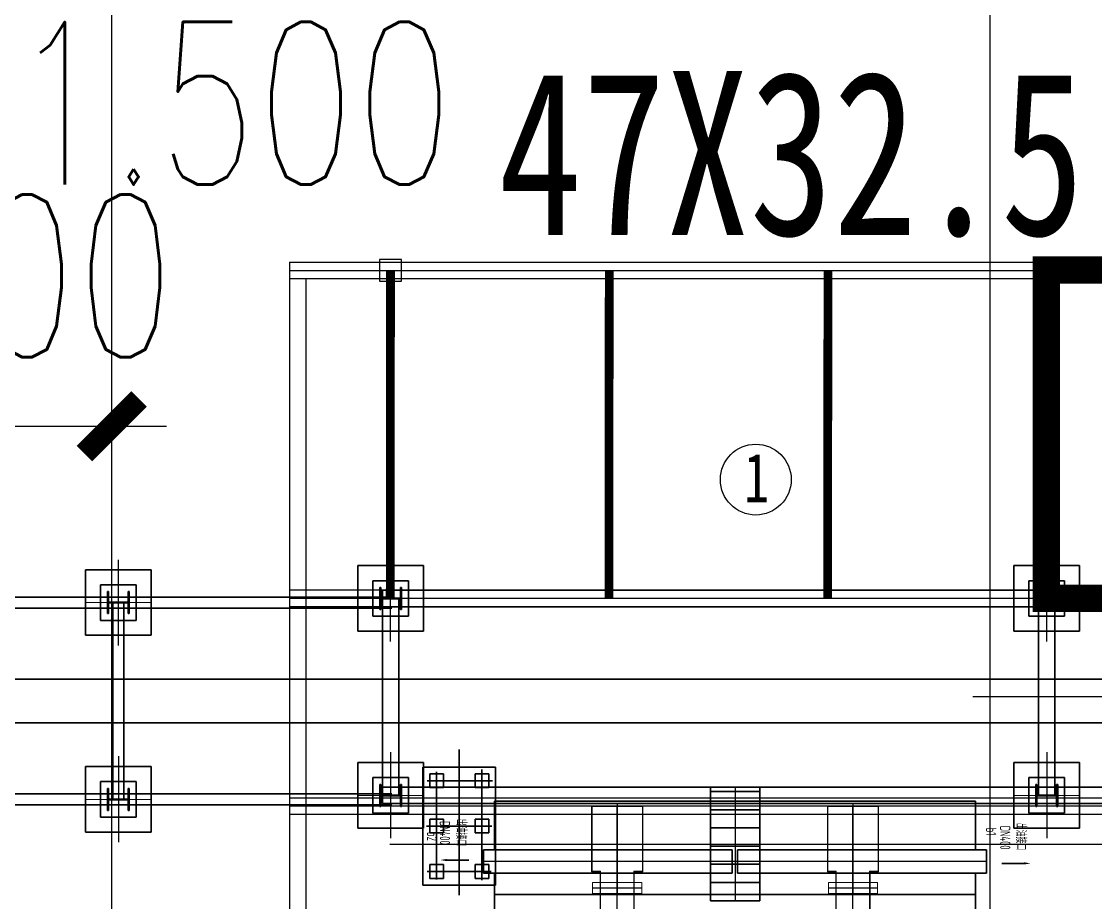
# Model space of a CAD drawing. Extents: x -170 to 1091, y -90 to 504.
# Drawn here: x 63.95 to 83.59, y 103.09 to 119.2 of the extents above; entities that cross this region are included whole.
import ezdxf

# ---------------------------------------------------------------- set-up
doc = ezdxf.new("R2010")
doc.units = 0
doc.header["$LTSCALE"] = 1000
doc.linetypes.add('CENTER', pattern=[50.8, 31.75, -6.35, 6.35, -6.35])
doc.linetypes.add('点画线', pattern=[18, 12, -2, 2, -2])
doc.layers.get('0').update_dxf_attribs({"linetype": 'CONTINUOUS'})
doc.layers.get('Defpoints').update_dxf_attribs({"linetype": 'CONTINUOUS'})
doc.layers.add('EB0', color=7, linetype='CONTINUOUS', lineweight=35)
for name, color, linetype in [('PUB_DIM', 3, 'CONTINUOUS'), ('PUB_TEXT', 7, 'CONTINUOUS'), ('road', 2, 'CONTINUOUS'), ('中心线层', 1, 'CENTER'), ('已建', 8, 'CONTINUOUS')]:
    doc.layers.add(name, color=color, linetype=linetype)
doc.styles.add('_TCH_DIM', font='SIMPLEX', dxfattribs={"bigfont": 'GBCBIG'})
doc.styles.add('_TCH_DIM_T3', font='SIMPLEX', dxfattribs={"width": 0.705882, "bigfont": 'GBCBIG'})
doc.styles.get("Standard").update_dxf_attribs({"font": '', "width": 0.75})
doc.styles.add('UserTxtStyle2', font='isocp', dxfattribs={"width": 0.667, "bigfont": 'gbcbig.shx'})
doc.styles.get('STANDARD').set_extended_font_data('SimSun')
doc.dimstyles.new('_TCH_ARCH_M_M&&1', dxfattribs={"dimtxt": 2.975, "dimasz": 1, "dimexe": 2.5, "dimexo": 3, "dimgap": 1.2625, "dimtad": 1, "dimtxsty": '_TCH_DIM_T3', "dimblk": 'ARCHTICK', "dimcen": 2.5, "dimclrt": 7, "dimazin": 2, "dimtfac": 1, "dimtdec": 0, "dimtix": 1, "dimtmove": 2, "dimatfit": 3})

# ---------------------------------------------------------------- blocks, each defined once
blk = doc.blocks.new('*X221')
at = {"layer": 'EB0', "linetype": 'Continuous', "lineweight": 25}
for p, q in [((453, 0), (-453, 0)), ((0, 103), (0, -103))]:
    blk.add_line(p, q, dxfattribs=at)
at = {"layer": 'EB0', "color": 6, "linetype": 'Continuous', "lineweight": 18}
for p, q in [((-450, 100), (-450, -100)), ((450, 100), (-450, 100)), ((450, -100), (450, 100)), ((-450, -100), (450, -100))]:
    blk.add_line(p, q, dxfattribs=at)
blk = doc.blocks.new('*X222')
at = {"layer": 'EB0', "linetype": 'Continuous', "lineweight": 25}
for p, q in [((453, 0), (-453, 0)), ((0, 103), (0, -103))]:
    blk.add_line(p, q, dxfattribs=at)
at = {"layer": 'EB0', "color": 6, "linetype": 'Continuous', "lineweight": 18}
for p, q in [((-450, 100), (-450, -100)), ((450, 100), (-450, 100)), ((450, -100), (450, 100)), ((-450, -100), (450, -100))]:
    blk.add_line(p, q, dxfattribs=at)
blk = doc.blocks.new('*X223')
at = {"layer": 'EB0', "linetype": 'Continuous', "lineweight": 25}
for p, q in [((453, 0), (-453, 0)), ((0, 103), (0, -103))]:
    blk.add_line(p, q, dxfattribs=at)
at = {"layer": 'EB0', "color": 6, "linetype": 'Continuous', "lineweight": 18}
for p, q in [((-450, 100), (-450, -100)), ((450, 100), (-450, 100)), ((450, -100), (450, 100)), ((-450, -100), (450, -100))]:
    blk.add_line(p, q, dxfattribs=at)
blk = doc.blocks.new('*X224')
at = {"layer": 'EB0', "linetype": 'Continuous', "lineweight": 25}
for p, q in [((453, 0), (-453, 0)), ((0, 103), (0, -103))]:
    blk.add_line(p, q, dxfattribs=at)
at = {"layer": 'EB0', "color": 6, "linetype": 'Continuous', "lineweight": 18}
for p, q in [((-450, 100), (-450, -100)), ((450, 100), (-450, 100)), ((450, -100), (450, 100)), ((-450, -100), (450, -100))]:
    blk.add_line(p, q, dxfattribs=at)
blk = doc.blocks.new('*X225')
at = {"layer": 'EB0', "linetype": 'Continuous', "lineweight": 15}
for p, q in [((-468, 0), (468, 0)), ((-468, -1200), (-468, 0)), ((468, 0), (468, -1200)), ((-460, -1192), (-460, -8)), ((-460, -8), (460, -8)), ((460, -8), (460, -1192)), ((-313, -1200), (-468, -1200)), ((-305, -1192), (-460, -1192)), ((-313, -1500), (-313, -1200)), ((-305, -1500), (-305, -1192)), ((460, -1192), (305, -1192)), ((305, -1192), (305, -1500)), ((468, -1200), (313, -1200)), ((313, -1200), (313, -1500)), ((-313, -1500), (313, -1500))]:
    blk.add_line(p, q, dxfattribs=at)
at = {"layer": 'EB0', "linetype": 'Continuous', "lineweight": 25}
blk.add_line((0, 43), (0, -1503), dxfattribs=at)
blk = doc.blocks.new('*X226')
at = {"layer": 'EB0', "linetype": 'Continuous', "lineweight": 15}
for p, q in [((313, 0), (-313, 0)), ((-313, -2000), (-313, 0)), ((-305, -2000), (-305, 0)), ((305, 0), (305, -2000)), ((313, 0), (313, -2000)), ((313, -2000), (-313, -2000))]:
    blk.add_line(p, q, dxfattribs=at)
at = {"layer": 'EB0', "linetype": 'Continuous', "lineweight": 25}
blk.add_line((0, 3), (0, -2383), dxfattribs=at)
blk = doc.blocks.new('*X220')
at = {"layer": 'EB0', "linetype": 'Continuous', "lineweight": 25}
blk.add_line((0, -17440), (0, -310), dxfattribs=at)
at = {"layer": 'EB0', "linetype": 'Continuous', "lineweight": 15}
for p, q in [((-313, -15297), (-313, -1810)), ((-305, -15297), (-305, -1810)), ((305, -1810), (305, -15297)), ((313, -1810), (313, -15297)), ((-313, -4810), (313, -4810)), ((-313, -7810), (313, -7810)), ((-313, -10810), (313, -10810))]:
    blk.add_line(p, q, dxfattribs=at)
for name, p in [('*X225', (0, -310)), ('*X226', (0, -15297))]:
    blk.add_blockref(name, p, dxfattribs=at)
at = {"layer": 'EB0', "linetype": 'Continuous', "lineweight": 18}
for name, p in [('*X224', (0, -1810)), ('*X223', (0, -4810)), ('*X222', (0, -7810)), ('*X221', (0, -10810))]:
    blk.add_blockref(name, p, dxfattribs=at)
blk = doc.blocks.new('*X227')
at = {"layer": 'EB0', "lineweight": 25}
for p, q in [((128, 0), (-128, 0)), ((-125, 125), (125, 125)), ((-125, -125), (-125, 125)), ((0, -128), (0, 128)), ((125, 125), (125, -125)), ((125, -125), (-125, -125))]:
    blk.add_line(p, q, dxfattribs=at)
blk = doc.blocks.new('*X228')
at = {"layer": 'EB0', "lineweight": 25}
for p, q in [((128, 0), (-128, 0)), ((-125, 125), (125, 125)), ((-125, -125), (-125, 125)), ((0, -128), (0, 128)), ((125, 125), (125, -125)), ((125, -125), (-125, -125))]:
    blk.add_line(p, q, dxfattribs=at)
blk = doc.blocks.new('*X229')
at = {"layer": 'EB0', "lineweight": 25}
for p, q in [((128, 0), (-128, 0)), ((-125, 125), (125, 125)), ((-125, -125), (-125, 125)), ((0, -128), (0, 128)), ((125, 125), (125, -125)), ((125, -125), (-125, -125))]:
    blk.add_line(p, q, dxfattribs=at)
blk = doc.blocks.new('*X230')
at = {"layer": 'EB0', "lineweight": 25}
for p, q in [((128, 0), (-128, 0)), ((-125, 125), (125, 125)), ((-125, -125), (-125, 125)), ((0, -128), (0, 128)), ((125, 125), (125, -125)), ((125, -125), (-125, -125))]:
    blk.add_line(p, q, dxfattribs=at)
blk = doc.blocks.new('*X231')
at = {"layer": 'EB0', "lineweight": 25}
for p, q in [((128, 0), (-128, 0)), ((-125, 125), (125, 125)), ((-125, -125), (-125, 125)), ((0, -128), (0, 128)), ((125, 125), (125, -125)), ((125, -125), (-125, -125))]:
    blk.add_line(p, q, dxfattribs=at)
blk = doc.blocks.new('*X232')
at = {"layer": 'EB0', "lineweight": 25}
for p, q in [((-128, 0), (128, 0)), ((-125, 125), (-125, -125)), ((125, 125), (-125, 125)), ((0, -128), (0, 128)), ((125, -125), (125, 125)), ((-125, -125), (125, -125))]:
    blk.add_line(p, q, dxfattribs=at)
blk = doc.blocks.new('*X219')
at = {"layer": 'EB0', "lineweight": 25}
for p, q in [((-650, -1150), (-650, 1150)), ((175, 0), (-2775, 0)), ((175, -300), (-1200, -300))]:
    blk.add_line(p, q, dxfattribs=at)
at = {"layer": 'EB0', "color": 7, "linetype": 'Continuous', "lineweight": 25}
blk.add_blockref('*X220', (-650, 16997), dxfattribs=at)
at = {"layer": 'EB0'}
for name, p in [('*X231', (-2375, 750)), ('*X230', (-1075, 750)), ('*X232', (-225, 750)), ('*X229', (-2375, -750)), ('*X228', (-1075, -750)), ('*X227', (-225, -750))]:
    blk.add_blockref(name, p, dxfattribs=at)
blk = doc.blocks.new('*X235')
at = {"layer": 'EB0', "linetype": 'Continuous', "lineweight": 25}
for p, q in [((453, 0), (-453, 0)), ((0, 103), (0, -103))]:
    blk.add_line(p, q, dxfattribs=at)
at = {"layer": 'EB0', "color": 6, "linetype": 'Continuous', "lineweight": 18}
for p, q in [((-450, 100), (-450, -100)), ((450, 100), (-450, 100)), ((450, -100), (450, 100)), ((-450, -100), (450, -100))]:
    blk.add_line(p, q, dxfattribs=at)
blk = doc.blocks.new('*X236')
at = {"layer": 'EB0', "linetype": 'Continuous', "lineweight": 25}
for p, q in [((453, 0), (-453, 0)), ((0, 103), (0, -103))]:
    blk.add_line(p, q, dxfattribs=at)
at = {"layer": 'EB0', "color": 6, "linetype": 'Continuous', "lineweight": 18}
for p, q in [((-450, 100), (-450, -100)), ((450, 100), (-450, 100)), ((450, -100), (450, 100)), ((-450, -100), (450, -100))]:
    blk.add_line(p, q, dxfattribs=at)
blk = doc.blocks.new('*X237')
at = {"layer": 'EB0', "linetype": 'Continuous', "lineweight": 25}
for p, q in [((453, 0), (-453, 0)), ((0, 103), (0, -103))]:
    blk.add_line(p, q, dxfattribs=at)
at = {"layer": 'EB0', "color": 6, "linetype": 'Continuous', "lineweight": 18}
for p, q in [((-450, 100), (-450, -100)), ((450, 100), (-450, 100)), ((450, -100), (450, 100)), ((-450, -100), (450, -100))]:
    blk.add_line(p, q, dxfattribs=at)
blk = doc.blocks.new('*X238')
at = {"layer": 'EB0', "linetype": 'Continuous', "lineweight": 25}
for p, q in [((453, 0), (-453, 0)), ((0, 103), (0, -103))]:
    blk.add_line(p, q, dxfattribs=at)
at = {"layer": 'EB0', "color": 6, "linetype": 'Continuous', "lineweight": 18}
for p, q in [((-450, 100), (-450, -100)), ((450, 100), (-450, 100)), ((450, -100), (450, 100)), ((-450, -100), (450, -100))]:
    blk.add_line(p, q, dxfattribs=at)
blk = doc.blocks.new('*X239')
at = {"layer": 'EB0', "linetype": 'Continuous', "lineweight": 15}
for p, q in [((-468, 0), (468, 0)), ((-468, -1200), (-468, 0)), ((468, 0), (468, -1200)), ((-460, -1192), (-460, -8)), ((-460, -8), (460, -8)), ((460, -8), (460, -1192)), ((-313, -1200), (-468, -1200)), ((-305, -1192), (-460, -1192)), ((-313, -1500), (-313, -1200)), ((-305, -1500), (-305, -1192)), ((460, -1192), (305, -1192)), ((305, -1192), (305, -1500)), ((468, -1200), (313, -1200)), ((313, -1200), (313, -1500)), ((-313, -1500), (313, -1500))]:
    blk.add_line(p, q, dxfattribs=at)
at = {"layer": 'EB0', "linetype": 'Continuous', "lineweight": 25}
blk.add_line((0, 43), (0, -1503), dxfattribs=at)
blk = doc.blocks.new('*X240')
at = {"layer": 'EB0', "linetype": 'Continuous', "lineweight": 15}
for p, q in [((313, 0), (-313, 0)), ((-313, -2000), (-313, 0)), ((-305, -2000), (-305, 0)), ((305, 0), (305, -2000)), ((313, 0), (313, -2000)), ((313, -2000), (-313, -2000))]:
    blk.add_line(p, q, dxfattribs=at)
at = {"layer": 'EB0', "linetype": 'Continuous', "lineweight": 25}
blk.add_line((0, 3), (0, -2383), dxfattribs=at)
blk = doc.blocks.new('*X234')
at = {"layer": 'EB0', "linetype": 'Continuous', "lineweight": 25}
blk.add_line((0, -17440), (0, -310), dxfattribs=at)
at = {"layer": 'EB0', "linetype": 'Continuous', "lineweight": 15}
for p, q in [((-313, -15297), (-313, -1810)), ((-305, -15297), (-305, -1810)), ((305, -1810), (305, -15297)), ((313, -1810), (313, -15297)), ((-313, -4810), (313, -4810)), ((-313, -7810), (313, -7810)), ((-313, -10810), (313, -10810))]:
    blk.add_line(p, q, dxfattribs=at)
for name, p in [('*X239', (0, -310)), ('*X240', (0, -15297))]:
    blk.add_blockref(name, p, dxfattribs=at)
at = {"layer": 'EB0', "linetype": 'Continuous', "lineweight": 18}
for name, p in [('*X238', (0, -1810)), ('*X237', (0, -4810)), ('*X236', (0, -7810)), ('*X235', (0, -10810))]:
    blk.add_blockref(name, p, dxfattribs=at)
blk = doc.blocks.new('*X241')
at = {"layer": 'EB0', "lineweight": 25}
for p, q in [((128, 0), (-128, 0)), ((-125, 125), (125, 125)), ((-125, -125), (-125, 125)), ((0, -128), (0, 128)), ((125, 125), (125, -125)), ((125, -125), (-125, -125))]:
    blk.add_line(p, q, dxfattribs=at)
blk = doc.blocks.new('*X242')
at = {"layer": 'EB0', "lineweight": 25}
for p, q in [((128, 0), (-128, 0)), ((-125, 125), (125, 125)), ((-125, -125), (-125, 125)), ((0, -128), (0, 128)), ((125, 125), (125, -125)), ((125, -125), (-125, -125))]:
    blk.add_line(p, q, dxfattribs=at)
blk = doc.blocks.new('*X243')
at = {"layer": 'EB0', "lineweight": 25}
for p, q in [((128, 0), (-128, 0)), ((-125, 125), (125, 125)), ((-125, -125), (-125, 125)), ((0, -128), (0, 128)), ((125, 125), (125, -125)), ((125, -125), (-125, -125))]:
    blk.add_line(p, q, dxfattribs=at)
blk = doc.blocks.new('*X244')
at = {"layer": 'EB0', "lineweight": 25}
for p, q in [((128, 0), (-128, 0)), ((-125, 125), (125, 125)), ((-125, -125), (-125, 125)), ((0, -128), (0, 128)), ((125, 125), (125, -125)), ((125, -125), (-125, -125))]:
    blk.add_line(p, q, dxfattribs=at)
blk = doc.blocks.new('*X245')
at = {"layer": 'EB0', "lineweight": 25}
for p, q in [((128, 0), (-128, 0)), ((-125, 125), (125, 125)), ((-125, -125), (-125, 125)), ((0, -128), (0, 128)), ((125, 125), (125, -125)), ((125, -125), (-125, -125))]:
    blk.add_line(p, q, dxfattribs=at)
blk = doc.blocks.new('*X246')
at = {"layer": 'EB0', "lineweight": 25}
for p, q in [((-128, 0), (128, 0)), ((-125, 125), (-125, -125)), ((125, 125), (-125, 125)), ((0, -128), (0, 128)), ((125, -125), (125, 125)), ((-125, -125), (125, -125))]:
    blk.add_line(p, q, dxfattribs=at)
blk = doc.blocks.new('*X233')
at = {"layer": 'EB0', "lineweight": 25}
for p, q in [((-650, -1150), (-650, 1150)), ((175, 0), (-2775, 0)), ((175, -300), (-1200, -300))]:
    blk.add_line(p, q, dxfattribs=at)
at = {"layer": 'EB0', "color": 7, "linetype": 'Continuous', "lineweight": 25}
blk.add_blockref('*X234', (-650, 16997), dxfattribs=at)
at = {"layer": 'EB0'}
for name, p in [('*X245', (-2375, 750)), ('*X244', (-1075, 750)), ('*X246', (-225, 750)), ('*X243', (-2375, -750)), ('*X242', (-1075, -750)), ('*X241', (-225, -750))]:
    blk.add_blockref(name, p, dxfattribs=at)
blk = doc.blocks.new('*X247')
at = {"layer": 'EB0', "color": 2}
for p, q in [((-450, 2085), (-450, 0)), ((450, 1997), (-450, 1997)), ((450, 2085), (450, 0)), ((450, 1664), (-450, 1664)), ((450, 1332), (-450, 1332)), ((450, 999), (-450, 999)), ((450, 666), (-450, 666)), ((450, 333), (-450, 333)), ((450, 0), (-450, 0))]:
    blk.add_line(p, q, dxfattribs=at)
at = {"layer": '中心线层'}
blk.add_line((0, 2085), (0, 0), dxfattribs=at)
blk = doc.blocks.new('*X266')
at = {"layer": 'EB0', "color": 2}
for p, q in [((600, 606), (-600, 606)), ((-600, 606), (-600, -594)), ((600, -594), (600, 606)), ((325, 332), (-325, 332)), ((-325, 332), (-325, -318)), ((-200, 206), (-179, 206)), ((-200, 206), (-200, -194)), ((-179, 206), (-179, 33)), ((200, 206), (179, 206)), ((179, 206), (179, 33)), ((200, 206), (200, -194)), ((325, -318), (325, 332)), ((159, 13), (-159, 13)), ((159, 0), (-159, 0)), ((-200, -194), (-179, -194)), ((-179, -20), (-179, -194)), ((179, -20), (179, -194)), ((200, -194), (179, -194)), ((-325, -318), (325, -318)), ((-600, -594), (600, -594))]:
    blk.add_line(p, q, dxfattribs=at)
for centre, start, end in [((-159, 33), 180, 270), ((-159, -20), 90, 180), ((159, 33), 270, 0), ((159, -20), 0, 90)]:
    blk.add_arc(centre, 20, start, end, dxfattribs=at)
at = {"layer": '中心线层'}
blk.add_line((0, 795), (0, -773), dxfattribs=at)
at = {"layer": '中心线层', "linetype": '点画线', "lineweight": 18}
blk.add_line((603, 6), (-603, 6), dxfattribs=at)
blk = doc.blocks.new('*X267')
at = {"layer": 'EB0', "color": 2}
for p, q in [((600, 594), (-600, 594)), ((-600, 594), (-600, -606)), ((600, -606), (600, 594)), ((325, 318), (-325, 318)), ((-325, 318), (-325, -332)), ((325, -332), (325, 318)), ((-200, 194), (-179, 194)), ((-200, -206), (-200, 194)), ((-179, 20), (-179, 194)), ((-159, 0), (159, 0)), ((200, 194), (179, 194)), ((179, 20), (179, 194)), ((200, -206), (200, 194)), ((-179, -206), (-179, -33)), ((-159, -13), (159, -13)), ((179, -206), (179, -33)), ((-325, -332), (325, -332)), ((-200, -206), (-179, -206)), ((200, -206), (179, -206)), ((-600, -606), (600, -606))]:
    blk.add_line(p, q, dxfattribs=at)
for centre, start, end in [((-159, 20), 180, 270), ((159, 20), 270, 360), ((-159, -33), 90, 180), ((159, -33), 0, 90)]:
    blk.add_arc(centre, 20, start, end, dxfattribs=at)
at = {"layer": '中心线层'}
blk.add_line((0, -795), (0, 773), dxfattribs=at)
at = {"layer": '中心线层', "linetype": '点画线', "lineweight": 18}
blk.add_line((-603, -6), (603, -6), dxfattribs=at)
blk = doc.blocks.new('*X268')
at = {"layer": 'EB0', "color": 2}
for p, q in [((600, 594), (-600, 594)), ((-600, 594), (-600, -606)), ((600, -606), (600, 594)), ((325, 318), (-325, 318)), ((-325, 318), (-325, -332)), ((325, -332), (325, 318)), ((-200, 194), (-179, 194)), ((-200, -206), (-200, 194)), ((-179, 20), (-179, 194)), ((-159, 0), (159, 0)), ((200, 194), (179, 194)), ((179, 20), (179, 194)), ((200, -206), (200, 194)), ((-179, -206), (-179, -33)), ((-159, -13), (159, -13)), ((179, -206), (179, -33)), ((-325, -332), (325, -332)), ((-200, -206), (-179, -206)), ((200, -206), (179, -206)), ((-600, -606), (600, -606))]:
    blk.add_line(p, q, dxfattribs=at)
for centre, start, end in [((-159, 20), 180, 270), ((159, 20), 270, 360), ((-159, -33), 90, 180), ((159, -33), 0, 90)]:
    blk.add_arc(centre, 20, start, end, dxfattribs=at)
at = {"layer": '中心线层'}
blk.add_line((0, -795), (0, 773), dxfattribs=at)
at = {"layer": '中心线层', "linetype": '点画线', "lineweight": 18}
blk.add_line((-603, -6), (603, -6), dxfattribs=at)
blk = doc.blocks.new('*X269')
at = {"layer": 'EB0', "color": 2}
for p, q in [((600, 606), (-600, 606)), ((-600, 606), (-600, -594)), ((600, -594), (600, 606)), ((325, 332), (-325, 332)), ((-325, 332), (-325, -318)), ((-200, 206), (-179, 206)), ((-200, 206), (-200, -194)), ((-179, 206), (-179, 33)), ((200, 206), (179, 206)), ((179, 206), (179, 33)), ((200, 206), (200, -194)), ((325, -318), (325, 332)), ((159, 13), (-159, 13)), ((159, 0), (-159, 0)), ((-200, -194), (-179, -194)), ((-179, -20), (-179, -194)), ((179, -20), (179, -194)), ((200, -194), (179, -194)), ((-325, -318), (325, -318)), ((-600, -594), (600, -594))]:
    blk.add_line(p, q, dxfattribs=at)
for centre, start, end in [((-159, 33), 180, 270), ((-159, -20), 90, 180), ((159, 33), 270, 0), ((159, -20), 0, 90)]:
    blk.add_arc(centre, 20, start, end, dxfattribs=at)
at = {"layer": '中心线层'}
blk.add_line((0, 795), (0, -773), dxfattribs=at)
at = {"layer": '中心线层', "linetype": '点画线', "lineweight": 18}
blk.add_line((603, 6), (-603, 6), dxfattribs=at)
blk = doc.blocks.new('*X301')
at = {"layer": 'EB0', "color": 2}
for p, q in [((600, 594), (-600, 594)), ((-600, 594), (-600, -606)), ((600, -606), (600, 594)), ((325, 318), (-325, 318)), ((-325, 318), (-325, -332)), ((325, -332), (325, 318)), ((-200, 194), (-179, 194)), ((-200, -206), (-200, 194)), ((-179, 20), (-179, 194)), ((-159, 0), (159, 0)), ((200, 194), (179, 194)), ((179, 20), (179, 194)), ((200, -206), (200, 194)), ((-179, -206), (-179, -33)), ((-159, -13), (159, -13)), ((179, -206), (179, -33)), ((-325, -332), (325, -332)), ((-200, -206), (-179, -206)), ((200, -206), (179, -206)), ((-600, -606), (600, -606))]:
    blk.add_line(p, q, dxfattribs=at)
for centre, start, end in [((-159, 20), 180, 270), ((159, 20), 270, 360), ((-159, -33), 90, 180), ((159, -33), 0, 90)]:
    blk.add_arc(centre, 20, start, end, dxfattribs=at)
at = {"layer": '中心线层'}
blk.add_line((0, -795), (0, 773), dxfattribs=at)
at = {"layer": '中心线层', "linetype": '点画线', "lineweight": 18}
blk.add_line((-603, -6), (603, -6), dxfattribs=at)
blk = doc.blocks.new('*X302')
at = {"layer": 'EB0', "color": 2}
for p, q in [((600, 606), (-600, 606)), ((-600, 606), (-600, -594)), ((600, -594), (600, 606)), ((325, 332), (-325, 332)), ((-325, 332), (-325, -318)), ((-200, 206), (-179, 206)), ((-200, 206), (-200, -194)), ((-179, 206), (-179, 33)), ((200, 206), (179, 206)), ((179, 206), (179, 33)), ((200, 206), (200, -194)), ((325, -318), (325, 332)), ((159, 13), (-159, 13)), ((159, 0), (-159, 0)), ((-200, -194), (-179, -194)), ((-179, -20), (-179, -194)), ((179, -20), (179, -194)), ((200, -194), (179, -194)), ((-325, -318), (325, -318)), ((-600, -594), (600, -594))]:
    blk.add_line(p, q, dxfattribs=at)
for centre, start, end in [((-159, 33), 180, 270), ((-159, -20), 90, 180), ((159, 33), 270, 0), ((159, -20), 0, 90)]:
    blk.add_arc(centre, 20, start, end, dxfattribs=at)
at = {"layer": '中心线层'}
blk.add_line((0, 795), (0, -773), dxfattribs=at)
at = {"layer": '中心线层', "linetype": '点画线', "lineweight": 18}
blk.add_line((603, 6), (-603, 6), dxfattribs=at)
blk = doc.blocks.new('_ArchTick')
at = {"color": 0, "linetype": 'ByBlock', "const_width": 0.4}
blk.add_lwpolyline([(-0.5, -0.5), (0.5, 0.5)], dxfattribs=at)
blk = doc.blocks.new('*D326')
at = {"layer": 'Defpoints', "color": 0, "linetype": 'Continuous', "transparency": 16777216}
for p in [(65.6, 111.799), (65.6, 109.96), (61.6, 104)]:
    blk.add_point(p, dxfattribs=at)
at = {"layer": 'PUB_DIM', "color": 0, "linetype": 'Continuous', "lineweight": -2, "transparency": 16777216}
for p, q in [((61.6, 107), (61.6, 114.299)), ((65.6, 112.96), (65.6, 114.299)), ((61.6, 111.799), (60.6, 111.799)), ((61.6, 111.799), (65.6, 111.799)), ((65.6, 111.799), (66.6, 111.799))]:
    blk.add_line(p, q, dxfattribs=at)
for p, rotation in [((61.6, 111.799), 359.9999401232867), ((65.6, 111.799), 179.9999401232867)]:
    blk.add_blockref('_ArchTick', p, dxfattribs=dict(at, rotation=rotation))
at = {"layer": 'PUB_DIM', "color": 7, "linetype": 'Continuous', "transparency": 16777216, "insert": (63.6, 114.549), "char_height": 2.975, "attachment_point": 5, "rotation": 359.9999, "style": '_TCH_DIM_T3'}
blk.add_mtext('\\A1;4.00', dxfattribs=at)

msp = doc.modelspace()

# ---------------------------------------------------------------- hatches: boundary and pattern name
at = {"layer": 'EB0'}
for points in [[(71.7251, 103.84771), (71.7251, 103.88771), (71.6051, 103.86771)], [(82.28454, 103.78648), (82.28454, 103.82648), (82.40454, 103.80647)]]:
    msp.add_hatch(color=1, dxfattribs=at).paths.add_polyline_path(points, flags=0)

# ---------------------------------------------------------------- linework, layer by layer
at = {"linetype": 'Continuous'}
msp.add_line((81.66523, 77.12579, 0), (81.66523, 124.49998), dxfattribs=at)
at = {"linetype": 'Continuous', "const_width": 0.5, "elevation": 0}
msp.add_lwpolyline([(82.69449, 108.65403), (114.70249, 108.64351), (114.64252, 114.64999), (82.69449, 114.65403)], close=True, dxfattribs=at)
at = {"layer": 'EB0', "lineweight": 25}
for p, q in [((68.85002, 114.80004, 0), (68.84999, 81.90004, 0)), ((68.85002, 114.80004, 0), (116.28002, 114.79999, 0)), ((68.85002, 114.65004, 0), (116.13002, 114.64999, 0)), ((68.85002, 114.50004, 0), (115.98002, 114.49999, 0)), ((69.15002, 114.50004, 0), (69.14999, 82.20004, 0)), ((116.13002, 108.79999, 0), (68.85002, 108.80004, 0)), ((116.13002, 108.64999, 0), (68.85002, 108.65004, 0)), ((116.13002, 108.49999, 0), (68.85002, 108.50004, 0)), ((116.13001, 104.99999, 0), (68.85001, 105.00004, 0)), ((116.13001, 104.84999, 0), (68.85001, 104.85004, 0)), ((116.13001, 104.69999, 0), (68.85001, 104.70004, 0)), ((81.59608, 103.83873, 0), (72.39608, 103.83874, 0))]:
    msp.add_line(p, q, dxfattribs=at)
at = {"layer": 'EB0', "color": 5}
for p, q in [((55.33197, 108.67588), (70.71947, 108.67586)), ((55.33197, 108.47588), (70.71947, 108.47586)), ((65.61947, 104.97874), (65.61947, 108.57587)), ((65.81947, 104.97874), (65.81947, 108.57587)), ((55.33197, 105.07588), (70.71947, 105.07586)), ((55.33197, 104.87588), (70.71947, 104.87586))]:
    msp.add_line(p, q, dxfattribs=at)
at = {"layer": 'EB0', "color": 13}
for p, q in [((70.54948, 104.90006, 0), (70.54949, 108.80006, 0)), ((114.84949, 108.80001, 0), (70.54949, 108.80006, 0)), ((70.84948, 105.05006, 0), (70.84949, 108.65662, 0)), ((82.54948, 105.05004, 0), (82.54949, 108.65004, 0)), ((82.84948, 105.05004, 0), (82.84949, 108.65004, 0)), ((114.54949, 108.50001, 0), (70.54949, 108.50006, 0)), ((114.84948, 105.20001, 0), (70.54948, 105.20006, 0)), ((114.84948, 104.90001, 0), (70.54948, 104.90006, 0))]:
    msp.add_line(p, q, dxfattribs=at)
at = {"layer": 'EB0'}
for p, q in [((112.66947, 107.17582), (58.3, 107.17588)), ((112.66947, 106.37582), (58.3, 106.37588)), ((71.28948, 105.56806, 0), (72.61948, 105.56805, 0)), ((71.28948, 103.40806, 0), (71.28948, 105.56806, 0)), ((72.61948, 105.56805, 0), (72.61948, 103.40805, 0)), ((71.41448, 105.19306, 0), (71.41448, 105.44306, 0)), ((71.41448, 105.44306, 0), (71.66448, 105.44306, 0)), ((71.53948, 105.47883, 0), (71.53948, 103.512, 0)), ((71.66448, 105.44306, 0), (71.66448, 105.19306, 0)), ((72.24448, 105.19306, 0), (72.24448, 105.44306, 0)), ((72.24448, 105.44306, 0), (72.49448, 105.44305, 0)), ((72.49448, 105.44305, 0), (72.49448, 105.19305, 0)), ((71.66448, 105.19306, 0), (71.41448, 105.19306, 0)), ((72.49448, 105.19305, 0), (72.24448, 105.19306, 0)), ((72.59608, 104.94224, 0), (72.59608, 104.05174, 0)), ((81.39608, 104.94223, 0), (72.59608, 104.94224, 0)), ((81.39608, 104.94223, 0), (81.39608, 104.05173, 0)), ((71.41448, 104.36306, 0), (71.41448, 104.61306, 0)), ((71.41448, 104.61306, 0), (71.66448, 104.61306, 0)), ((71.66448, 104.61306, 0), (71.66448, 104.36306, 0)), ((72.24448, 104.36306, 0), (72.24448, 104.61306, 0)), ((72.24448, 104.61306, 0), (72.49448, 104.61305, 0)), ((72.49448, 104.61305, 0), (72.49448, 104.36305, 0)), ((71.66448, 104.36306, 0), (71.41448, 104.36306, 0)), ((72.49448, 104.36305, 0), (72.24448, 104.36306, 0)), ((72.39608, 104.05174, 0), (76.94608, 104.05173, 0)), ((72.39608, 104.05174, 0), (72.39608, 103.62574, 0)), ((72.39608, 104.05174, 0), (72.39608, 103.62574, 0)), ((76.94608, 104.05173, 0), (76.94608, 103.62573, 0)), ((81.59608, 104.05173, 0), (77.04608, 104.05173, 0)), ((77.04608, 104.05173, 0), (77.04608, 103.62573, 0)), ((81.59608, 104.05173, 0), (81.59608, 103.62573, 0)), ((81.59608, 104.05173, 0), (81.59608, 103.62573, 0)), ((71.41448, 103.53306, 0), (71.41448, 103.78306, 0)), ((71.41448, 103.78306, 0), (71.66448, 103.78306, 0)), ((71.66448, 103.78306, 0), (71.66448, 103.53306, 0)), ((72.24448, 103.53306, 0), (72.24448, 103.78306, 0)), ((72.24448, 103.78306, 0), (72.49448, 103.78305, 0)), ((72.49448, 103.78305, 0), (72.49448, 103.53305, 0)), ((71.66448, 103.53306, 0), (71.41448, 103.53306, 0)), ((72.49448, 103.53305, 0), (72.24448, 103.53306, 0)), ((72.39608, 103.62574, 0), (76.94608, 103.62573, 0)), ((72.59608, 103.62574, 0), (72.59608, 103.23874, 0)), ((81.59608, 103.62573, 0), (77.04608, 103.62573, 0)), ((81.39608, 103.62573, 0), (81.39608, 103.23873, 0)), ((72.61948, 103.40805, 0), (71.28948, 103.40806, 0)), ((72.59608, 103.23874, 0), (72.59607, 91.29274, 0)), ((72.59608, 103.23874, 0), (72.59607, 91.29274, 0)), ((81.39608, 103.23873, 0), (72.59608, 103.23874, 0)), ((81.39608, 103.23873, 0), (81.39607, 91.29273, 0))]:
    msp.add_line(p, q, dxfattribs=at)
at = {"layer": 'EB0', "color": 4}
for p, q in [((71.95448, 103.22716, 0), (71.95448, 105.89017, 0)), ((72.36948, 105.52297, 0), (72.36948, 103.50219, 0)), ((72.56317, 105.31805, 0), (71.36543, 105.31806, 0)), ((72.55335, 104.48805, 0), (71.35561, 104.48806, 0)), ((72.53863, 103.65805, 0), (71.37034, 103.65806, 0))]:
    msp.add_line(p, q, dxfattribs=at)
at = {"layer": 'EB0', "color": 1}
for p, q in [((71.7251, 103.86771, 0), (72.13121, 103.86771, 0)), ((82.28454, 103.80648, 0), (81.87843, 103.80648, 0))]:
    msp.add_line(p, q, dxfattribs=at)
at = {"layer": 'road', "linetype": 'Continuous'}
msp.add_line((65.59993, 39.99997), (65.60002, 129.99997), dxfattribs=at)
at = {"layer": '中心线层'}
for p, q in [((113.27297, 106.85001, 0), (81.34781, 106.85005, 0)), ((114.85476, 104.15001, 0), (70.68547, 104.15006, 0))]:
    msp.add_line(p, q, dxfattribs=at)
at = {"layer": '中心线层', "linetype": '点画线', "lineweight": 18}
for p, q in [((79.15208, 103.41904, 0), (79.15207, 91.01862, 0)), ((74.84008, 103.29056, 0), (74.84007, 90.6687, 0))]:
    msp.add_line(p, q, dxfattribs=at)
at = {"layer": '已建', "color": 2, "linetype": 'Continuous', "elevation": 0}
for points in [[(70.49749, 114.45004), (70.89749, 114.45004), (70.89749, 114.85004), (70.49749, 114.85004)], [(82.49748, 114.43801), (82.89748, 114.43801), (82.89748, 114.83801), (82.49748, 114.83801)]]:
    msp.add_lwpolyline(points, close=True, dxfattribs=at)
at = {"layer": '已建', "color": 4, "linetype": 'Continuous', "const_width": 0.16, "elevation": 0}
for points in [[(70.69749, 114.65004), (70.69149, 108.65806)], [(74.69749, 114.65003), (74.69149, 108.65805)], [(78.69749, 114.65003), (78.69149, 108.65805)], [(82.69749, 114.65002), (82.69149, 108.65804)]]:
    msp.add_lwpolyline(points, dxfattribs=at)
at = {"layer": '已建', "color": 2, "linetype": 'Continuous'}
msp.add_circle((77.37787, 110.82385), 0.64739, dxfattribs=at)

# ---------------------------------------------------------------- block references
at = {"layer": 'EB0', "xscale": 0.001, "yscale": 0.001, "zscale": 0.001, "rotation": 359.9999401246263}
for name, p in [('*X267', (70.69949, 108.65656, 0)), ('*X268', (82.69949, 108.65654, 0)), ('*X301', (65.71947, 108.58237)), ('*X302', (65.71947, 104.96937)), ('*X266', (70.69948, 105.04356, 0)), ('*X269', (82.69948, 105.04354, 0)), ('*X247', (76.99948, 103.12323, 0)), ('*X233', (75.49347, 88.16783, 0)), ('*X219', (79.80547, 88.16782, 0))]:
    msp.add_blockref(name, p, dxfattribs=at)

# ---------------------------------------------------------------- texts
at = {"layer": 'EB0', "char_height": 0.188429, "rotation": 269.99994, "line_spacing_factor": 1.37, "style": 'UserTxtStyle2'}
for s, insert, width, attachment_point in [('DN400', (71.59919, 104.58179, 0), 0.7148149, 7), ('出油接口', (72.08698, 104.62164, 0), 1.0500711, 1), ('出油接口', (82.32488, 104.54779, 0), 1.0500711, 1), ('b2', (71.36641, 104.3788, 0), 0.2729086, 7), ('b1', (81.58942, 104.458, 0), 0.2614898, 7), ('DN400', (81.84607, 104.49298, 0), 0.7148149, 7)]:
    msp.add_mtext(s, dxfattribs=dict(at, insert=insert, width=width, attachment_point=attachment_point))
at = {"layer": 'PUB_TEXT', "linetype": 'Continuous', "style": '_TCH_DIM', "width": 0.705882}
msp.add_text('B=51.500', height=2.975, dxfattribs=at).set_placement((57.7196, 116.21661))
at = {"layer": 'PUB_TEXT', "linetype": 'Continuous', "width": 0.75}
for s, height, p in [('47X32.5', 3, (72.67085, 115.29462)), ('1', 0.9, (77.16301, 110.40841))]:
    msp.add_text(s, height=height, rotation=359.99994, dxfattribs=at).set_placement(p)

# ---------------------------------------------------------------- dimensions: what is measured, and where the dimension line sits
at = {"layer": 'PUB_DIM', "linetype": 'Continuous'}
dim = msp.add_linear_dim(base=(65.6, 111.79928), p1=(61.59999, 103.99997), p2=(65.6, 109.95974), angle=359.99994, dimstyle='_TCH_ARCH_M_M&&1', dxfattribs=at)
dim.commit()
dim.dimension.update_dxf_attribs({"geometry": '*D326', "text_midpoint": (63.60001, 114.54928)})

doc.saveas('drawing.dxf')
